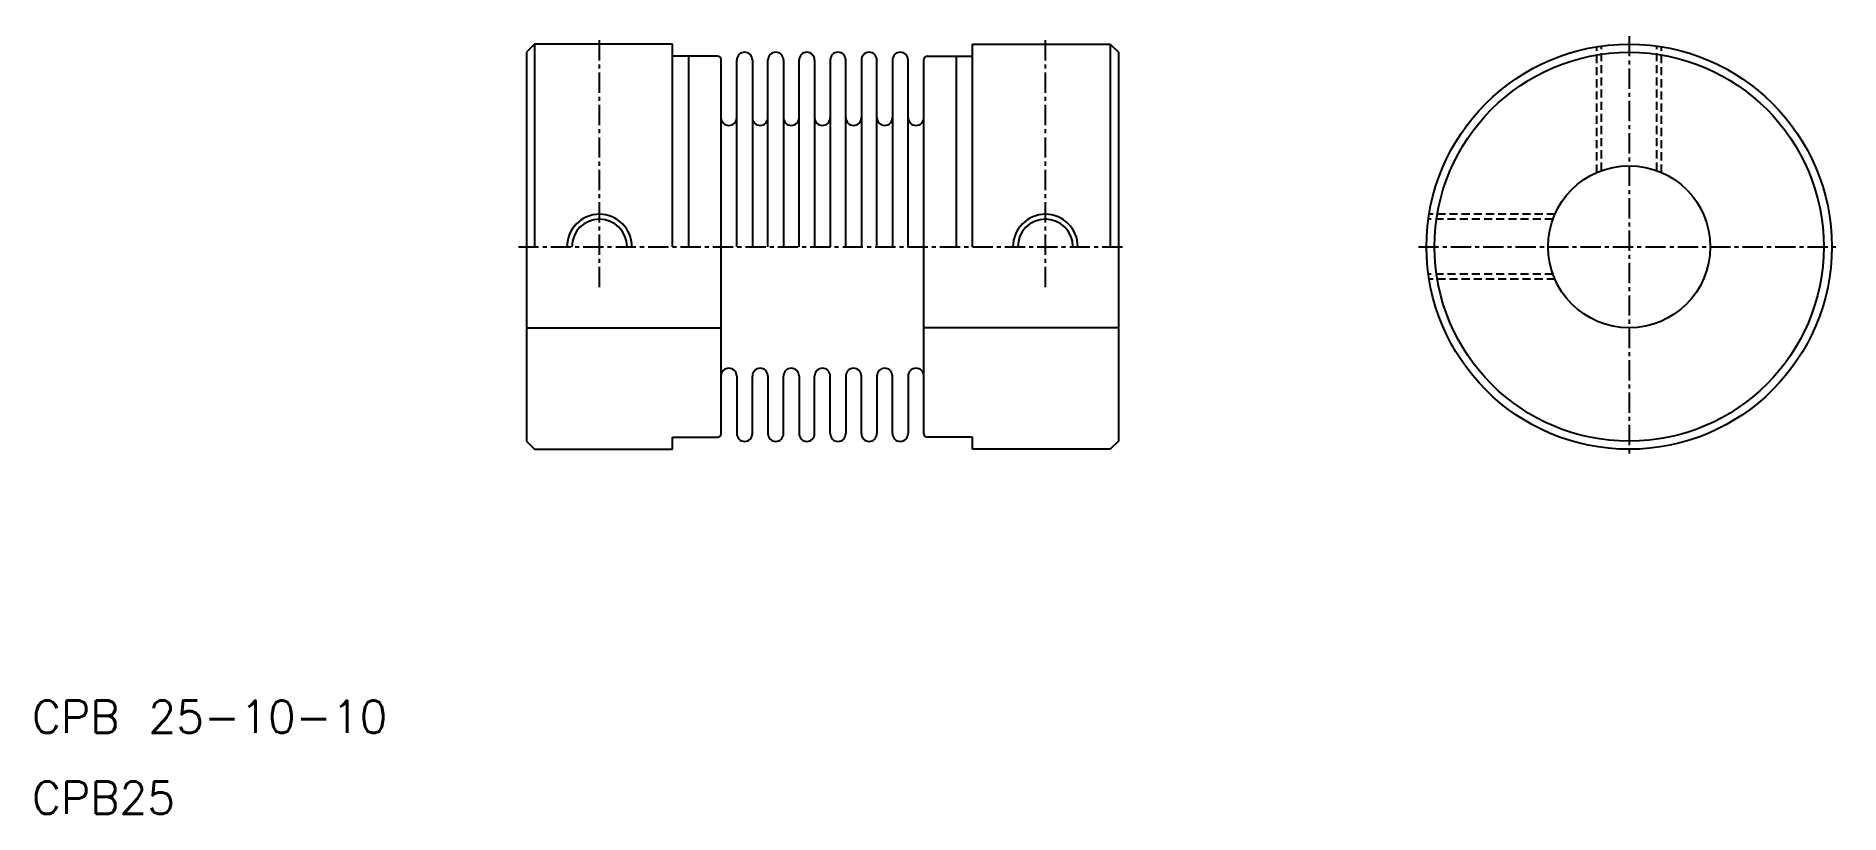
# Model space of a CAD drawing. Extents: x 5 to 116, y 5 to 53.
import ezdxf

# ---------------------------------------------------------------- set-up
doc = ezdxf.new("R2010")
doc.units = 0
doc.linetypes.add('CENTER', pattern=[2, 1.25, -0.25, 0.25, -0.25])
doc.linetypes.add('DASHED', pattern=[0.75, 0.5, -0.25])
doc.layers.get('0').update_dxf_attribs({"linetype": 'CONTINUOUS'})
doc.layers.add('CENTER', color=1, linetype='CENTER')
doc.styles.get("Standard").update_dxf_attribs({"font": 'txt', "bigfont": 'BIGFONT'})

msp = doc.modelspace()

# ---------------------------------------------------------------- linework, layer by layer
at = {"color": 7, "linetype": 'CONTINUOUS'}
for p, q in [((36, 52.5), (35.5, 52)), ((36, 52.5), (36, 40)), ((44.5, 52.5), (36, 52.5)), ((44.5, 40), (44.5, 52.5)), ((63, 52.5), (71.5, 52.5)), ((63, 40), (63, 52.5)), ((71.5, 52.5), (71.5, 40)), ((71.5, 52.5), (72, 52)), ((35.5, 52), (35.5, 28)), ((47.3, 51.75), (44.5, 51.75)), ((45.5, 51.75), (45.5, 40)), ((45.9, 51.75), (45.9, 51.75)), ((46.6, 51.75), (46.6, 51.75)), ((47.5, 28.45), (47.5, 51.55)), ((48.47, 40), (48.47, 51.52)), ((49.43, 51.52), (49.43, 40)), ((50.39, 40), (50.39, 51.52)), ((51.35, 51.52), (51.35, 40)), ((52.31, 40), (52.31, 51.52)), ((53.27, 51.52), (53.27, 40)), ((54.23, 51.52), (54.23, 40)), ((55.19, 40), (55.19, 51.52)), ((56.15, 51.52), (56.15, 40)), ((57.11, 40), (57.11, 51.52)), ((58.07, 51.52), (58.07, 40)), ((59.03, 40), (59.03, 51.52)), ((60, 28.45), (60, 51.55)), ((60.2, 51.75), (63, 51.75)), ((62, 51.75), (62, 40)), ((72, 52), (72, 28)), ((35.5, 35), (47.5, 35)), ((72, 35), (60, 35)), ((48.47, 32.02), (48.47, 28.47)), ((49.43, 28.47), (49.43, 32.02)), ((50.39, 32.02), (50.39, 28.47)), ((51.35, 28.47), (51.35, 32.02)), ((52.31, 32.02), (52.31, 28.47)), ((53.27, 28.47), (53.27, 32.02)), ((54.23, 28.47), (54.23, 32.02)), ((55.19, 32.02), (55.19, 28.47)), ((56.15, 28.47), (56.15, 32.02)), ((57.11, 32.02), (57.11, 28.47)), ((58.07, 28.47), (58.07, 32.02)), ((59.03, 32.02), (59.03, 28.47)), ((35.5, 28), (36, 27.5)), ((44.5, 28.25), (47.3, 28.25)), ((44.5, 27.5), (44.5, 28.25)), ((63, 28.25), (60.2, 28.25)), ((63, 27.5), (63, 28.25)), ((72, 28), (71.5, 27.5)), ((36, 27.5), (44.5, 27.5)), ((71.5, 27.5), (63, 27.5))]:
    msp.add_line(p, q, dxfattribs=at)
at = {"color": 3, "linetype": 'DASHED'}
for p, q in [((101.5, 44.58), (101.5, 52.34)), ((101.8, 44.7), (101.8, 52.38)), ((105.2, 44.7), (105.2, 52.38)), ((105.5, 44.58), (105.5, 52.34)), ((98.8, 41.7), (91.11, 41.7)), ((98.92, 42), (91.16, 42)), ((98.8, 38.3), (91.11, 38.3)), ((98.92, 38), (91.16, 38))]:
    msp.add_line(p, q, dxfattribs=at)
at = {"color": 7, "linetype": 'CONTINUOUS'}
for radius in [12.5, 12, 5]:
    msp.add_circle((103.5, 40), radius, dxfattribs=at)
for centre, radius, start, end in [((47.3, 51.55), 0.2, 0, 90), ((48.95, 51.52), 0.48, 0, 180), ((50.87, 51.52), 0.48, 0, 180), ((52.79, 51.52), 0.48, 0, 180), ((54.71, 51.52), 0.48, 0, 180), ((56.63, 51.52), 0.48, 0, 180), ((58.55, 51.52), 0.48, 0, 180), ((60.2, 51.55), 0.2, 90, 180), ((47.98, 47.97), 0.485, 180, 0), ((49.91, 47.97), 0.48, 180, 0), ((51.83, 47.97), 0.48, 180, 0), ((53.75, 47.97), 0.48, 180, 0), ((55.67, 47.97), 0.48, 180, 0), ((57.59, 47.97), 0.48, 180, 0), ((59.52, 47.97), 0.485, 180, 0), ((40, 40), 1.7, 0, 180), ((67.5, 40), 1.7, 0, 180), ((47.98, 32.02), 0.485, 0, 180), ((49.91, 32.02), 0.48, 0, 180), ((51.83, 32.02), 0.48, 0, 180), ((53.75, 32.02), 0.48, 0, 180), ((55.67, 32.02), 0.48, 0, 180), ((57.59, 32.02), 0.48, 0, 180), ((59.52, 32.02), 0.485, 0, 180), ((47.3, 28.45), 0.2, 270, 0), ((48.95, 28.47), 0.48, 180, 0), ((50.87, 28.47), 0.48, 180, 0), ((52.79, 28.47), 0.48, 180, 0), ((54.71, 28.47), 0.48, 180, 0), ((56.63, 28.47), 0.48, 180, 0), ((58.55, 28.47), 0.48, 180, 0), ((60.2, 28.45), 0.2, 180, 270)]:
    msp.add_arc(centre, radius, start, end, dxfattribs=at)
at = {"color": 3, "linetype": 'CONTINUOUS'}
for centre in [(40, 40), (67.5, 40)]:
    msp.add_arc(centre, 2, 0, 180, dxfattribs=at)
at = {"layer": 'CENTER', "linetype": 'CENTER'}
for p, q in [((40, 37.5), (40, 53)), ((67.5, 37.5), (67.5, 53)), ((103.5, 53), (103.5, 27)), ((35, 40), (72.5, 40)), ((90.5, 40), (116.5, 40))]:
    msp.add_line(p, q, dxfattribs=at)

# ---------------------------------------------------------------- texts
at = {"color": 7, "linetype": 'CONTINUOUS'}
for s, p in [('CPB 25-10-10', (5, 10)), ('CPB25', (5, 5))]:
    msp.add_text(s, height=2, dxfattribs=at).set_placement(p)

doc.saveas('drawing.dxf')
